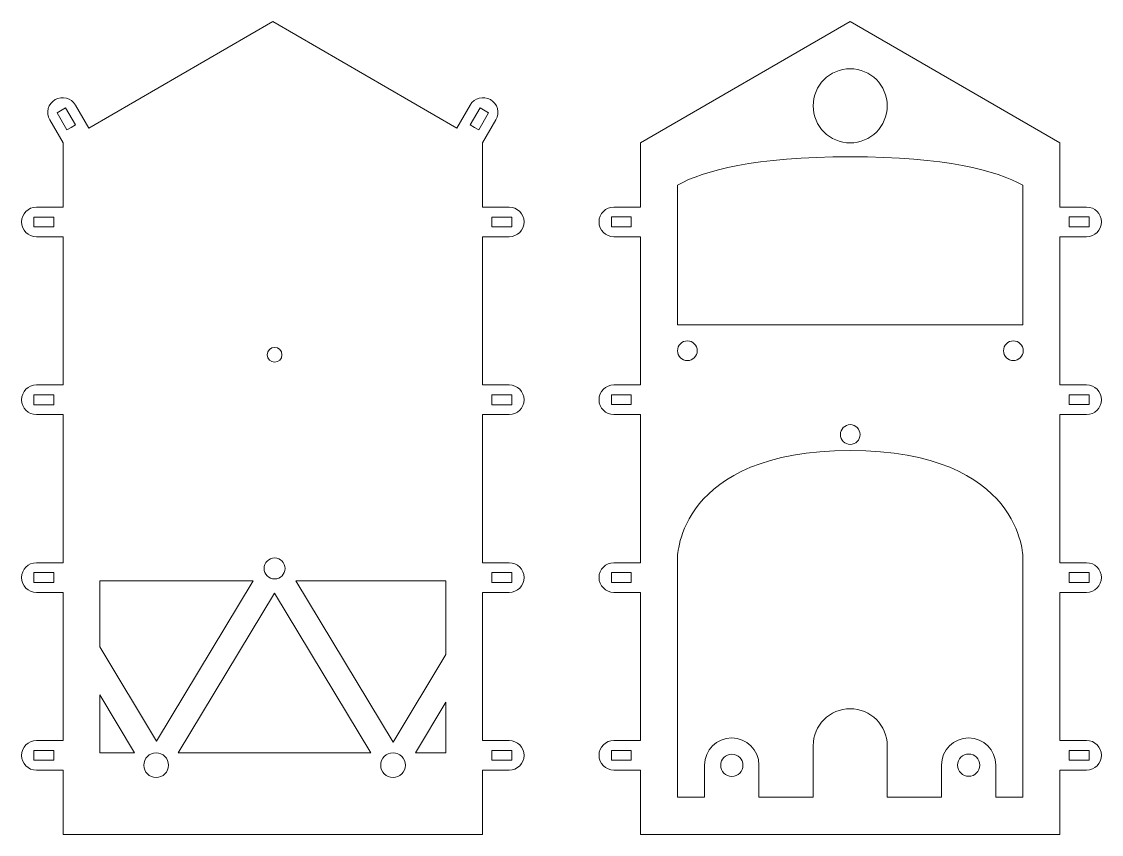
# Model space of a CAD drawing. Header units: inches. Extents: x 66 to 945, y 184 to 811.
# Drawn here: x 65.9 to 503.5, y 183.5 to 512.7 of the extents above; entities that cross this region are included whole.
import ezdxf

# ---------------------------------------------------------------- set-up
doc = ezdxf.new("R2010")
doc.units = ezdxf.units.IN
doc.header["$MEASUREMENT"] = 0
doc.layers.add('Layer 1', color=7, linetype='Continuous')

# ---------------------------------------------------------------- blocks, each defined once
blk = doc.blocks.new('block 4')
at = {"layer": 'Layer 1', "color": 250, "lineweight": 13, "true_color": 0x1d1d1b}
for points, knots in [([(401.69, 493.56), (409.97, 493.56), (416.69, 486.84), (416.69, 478.56), (416.69, 470.27), (409.97, 463.55), (401.69, 463.55), (393.4, 463.55), (386.69, 470.27), (386.69, 478.56), (386.69, 486.84), (393.4, 493.56), (401.69, 493.56)], [0, 0, 0, 0, 1, 1, 1, 2, 2, 2, 3, 3, 3, 4, 4, 4, 4]), ([(471.69, 389.86), (471.69, 389.86), (331.69, 389.86), (331.69, 389.86), (331.69, 389.86), (331.69, 446.45), (331.69, 446.45), (342.49, 452.42), (362.95, 457.9), (401.69, 457.9), (440.43, 457.9), (460.89, 452.41), (471.69, 446.44), (471.69, 446.44), (471.69, 389.86), (471.69, 389.86), (471.69, 389.86), (471.69, 389.86), (471.69, 389.86)], [0, 0, 0, 0, 1, 1, 1, 2, 2, 2, 3, 3, 3, 4, 4, 4, 5, 5, 5, 6, 6, 6, 6]), ([(335.69, 383.4), (337.9, 383.4), (339.69, 381.61), (339.69, 379.4), (339.69, 377.19), (337.9, 375.4), (335.69, 375.4), (333.48, 375.4), (331.69, 377.19), (331.69, 379.4), (331.69, 381.61), (333.48, 383.4), (335.69, 383.4)], [0, 0, 0, 0, 1, 1, 1, 2, 2, 2, 3, 3, 3, 4, 4, 4, 4]), ([(467.8, 383.4), (470.01, 383.4), (471.8, 381.61), (471.8, 379.4), (471.8, 377.19), (470.01, 375.4), (467.8, 375.4), (465.59, 375.4), (463.8, 377.19), (463.8, 379.4), (463.8, 381.61), (465.59, 383.4), (467.8, 383.4)], [0, 0, 0, 0, 1, 1, 1, 2, 2, 2, 3, 3, 3, 4, 4, 4, 4]), ([(401.69, 349.44), (403.9, 349.44), (405.69, 347.65), (405.69, 345.44), (405.69, 343.23), (403.9, 341.44), (401.69, 341.44), (399.48, 341.44), (397.69, 343.23), (397.69, 345.44), (397.69, 347.65), (399.48, 349.44), (401.69, 349.44)], [0, 0, 0, 0, 1, 1, 1, 2, 2, 2, 3, 3, 3, 4, 4, 4, 4]), ([(471.69, 198.56), (471.69, 198.56), (460.69, 198.56), (460.69, 198.56), (460.69, 198.56), (460.69, 211.57), (460.69, 211.57), (460.69, 217.64), (455.76, 222.57), (449.69, 222.57), (443.61, 222.57), (438.69, 217.64), (438.69, 211.57), (438.69, 211.57), (438.69, 198.56), (438.69, 198.56), (438.69, 198.56), (416.69, 198.56), (416.69, 198.56), (416.69, 198.56), (416.69, 219.42), (416.69, 219.42), (416.69, 227.71), (409.97, 234.42), (401.69, 234.42), (393.4, 234.42), (386.69, 227.71), (386.69, 219.42), (386.69, 219.42), (386.69, 198.56), (386.69, 198.56), (386.69, 198.56), (364.69, 198.56), (364.69, 198.56), (364.69, 198.56), (364.69, 211.57), (364.69, 211.57), (364.69, 217.64), (359.76, 222.57), (353.69, 222.57), (347.61, 222.57), (342.69, 217.64), (342.69, 211.57), (342.69, 211.57), (342.69, 198.56), (342.69, 198.56), (342.69, 198.56), (331.69, 198.56), (331.69, 198.56), (331.69, 198.56), (331.69, 265.67), (331.69, 265.67), (331.69, 265.67), (331.69, 295.73), (331.69, 295.73), (331.69, 295.73), (331.96, 338.93), (401.69, 338.93), (471.41, 338.93), (471.68, 295.73), (471.68, 295.73), (471.68, 295.73), (471.68, 198.56), (471.68, 198.56), (471.68, 198.56), (471.69, 198.56), (471.69, 198.56)], [0, 0, 0, 0, 1, 1, 1, 2, 2, 2, 3, 3, 3, 4, 4, 4, 5, 5, 5, 6, 6, 6, 7, 7, 7, 8, 8, 8, 9, 9, 9, 10, 10, 10, 11, 11, 11, 12, 12, 12, 13, 13, 13, 14, 14, 14, 15, 15, 15, 16, 16, 16, 17, 17, 17, 18, 18, 18, 19, 19, 19, 20, 20, 20, 21, 21, 21, 22, 22, 22, 22]), ([(353.72, 216), (356.2, 216), (358.22, 213.99), (358.22, 211.5), (358.22, 209.01), (356.2, 207), (353.72, 207), (351.23, 207), (349.22, 209.01), (349.22, 211.5), (349.22, 213.99), (351.23, 216), (353.72, 216)], [0, 0, 0, 0, 1, 1, 1, 2, 2, 2, 3, 3, 3, 4, 4, 4, 4]), ([(449.71, 216.06), (452.2, 216.06), (454.21, 214.05), (454.21, 211.56), (454.21, 209.08), (452.2, 207.06), (449.71, 207.06), (447.23, 207.06), (445.21, 209.08), (445.21, 211.56), (445.21, 214.05), (447.23, 216.06), (449.71, 216.06)], [0, 0, 0, 0, 1, 1, 1, 2, 2, 2, 3, 3, 3, 4, 4, 4, 4])]:
    blk.add_open_spline(points, degree=3, knots=knots, dxfattribs=at)
blk = doc.blocks.new('block 3')
at = {"layer": 'Layer 1', "color": 250, "lineweight": 13, "true_color": 0x1d1d1b}
for points in [[(312.89, 431.54), (312.89, 429.54), (304.89, 429.54), (304.89, 433.54), (312.89, 433.54), (312.89, 431.54)], [(490.49, 431.54), (490.49, 433.54), (498.49, 433.54), (498.49, 429.54), (490.49, 429.54), (490.49, 431.54)], [(312.89, 359.54), (312.89, 357.54), (304.89, 357.54), (304.89, 361.54), (312.89, 361.54), (312.89, 359.54)], [(490.49, 359.54), (490.49, 361.54), (498.49, 361.54), (498.49, 357.54), (490.49, 357.54), (490.49, 359.54)], [(312.89, 287.54), (312.89, 285.54), (304.89, 285.54), (304.89, 289.54), (312.89, 289.54), (312.89, 287.54)], [(490.49, 287.54), (490.49, 289.54), (498.49, 289.54), (498.49, 285.54), (490.49, 285.54), (490.49, 287.54)], [(312.89, 215.54), (312.89, 213.54), (304.89, 213.54), (304.89, 217.54), (312.89, 217.54), (312.89, 215.54)], [(490.49, 215.54), (490.49, 217.54), (498.49, 217.54), (498.49, 213.54), (490.49, 213.54), (490.49, 215.54)]]:
    blk.add_lwpolyline(points, dxfattribs=at)
blk.add_open_spline([(497.49, 353.54), (500.8, 353.54), (503.49, 356.23), (503.49, 359.54), (503.49, 362.86), (500.8, 365.54), (497.49, 365.54), (497.49, 365.54), (486.69, 365.54), (486.69, 365.54), (486.69, 365.54), (486.69, 425.54), (486.69, 425.54), (486.69, 425.54), (497.49, 425.54), (497.49, 425.54), (500.8, 425.54), (503.49, 428.23), (503.49, 431.54), (503.49, 434.86), (500.8, 437.54), (497.49, 437.54), (497.49, 437.54), (486.69, 437.54), (486.69, 437.54), (486.69, 437.54), (486.69, 463.54), (486.69, 463.54), (486.69, 463.54), (401.69, 512.66), (401.69, 512.66), (401.69, 512.66), (316.69, 463.54), (316.69, 463.54), (316.69, 463.54), (316.69, 437.54), (316.69, 437.54), (316.69, 437.54), (305.89, 437.54), (305.89, 437.54), (302.57, 437.54), (299.89, 434.86), (299.89, 431.54), (299.89, 428.23), (302.57, 425.54), (305.89, 425.54), (305.89, 425.54), (316.69, 425.54), (316.69, 425.54), (316.69, 425.54), (316.69, 365.54), (316.69, 365.54), (316.69, 365.54), (305.89, 365.54), (305.89, 365.54), (302.57, 365.54), (299.89, 362.86), (299.89, 359.54), (299.89, 356.23), (302.57, 353.54), (305.89, 353.54), (305.89, 353.54), (316.69, 353.54), (316.69, 353.54), (316.69, 353.54), (316.69, 293.54), (316.69, 293.54), (316.69, 293.54), (305.89, 293.54), (305.89, 293.54), (302.57, 293.54), (299.89, 290.86), (299.89, 287.54), (299.89, 284.23), (302.57, 281.54), (305.89, 281.54), (305.89, 281.54), (316.69, 281.54), (316.69, 281.54), (316.69, 281.54), (316.69, 221.54), (316.69, 221.54), (316.69, 221.54), (305.89, 221.54), (305.89, 221.54), (302.57, 221.54), (299.89, 218.86), (299.89, 215.54), (299.89, 212.23), (302.57, 209.54), (305.89, 209.54), (305.89, 209.54), (316.69, 209.54), (316.69, 209.54), (316.69, 209.54), (316.69, 183.54), (316.69, 183.54), (316.69, 183.54), (486.69, 183.54), (486.69, 183.54), (486.69, 183.54), (486.69, 209.54), (486.69, 209.54), (486.69, 209.54), (497.49, 209.54), (497.49, 209.54), (500.8, 209.54), (503.49, 212.23), (503.49, 215.54), (503.49, 218.86), (500.8, 221.54), (497.49, 221.54), (497.49, 221.54), (486.69, 221.54), (486.69, 221.54), (486.69, 221.54), (486.69, 281.54), (486.69, 281.54), (486.69, 281.54), (497.49, 281.54), (497.49, 281.54), (500.8, 281.54), (503.49, 284.23), (503.49, 287.54), (503.49, 290.86), (500.8, 293.54), (497.49, 293.54), (497.49, 293.54), (486.69, 293.54), (486.69, 293.54), (486.69, 293.54), (486.69, 353.54), (486.69, 353.54), (486.69, 353.54), (497.49, 353.54), (497.49, 353.54), (497.49, 353.54), (497.49, 353.54), (497.49, 353.54)], degree=3, knots=[0, 0, 0, 0, 1, 1, 1, 2, 2, 2, 3, 3, 3, 4, 4, 4, 5, 5, 5, 6, 6, 6, 7, 7, 7, 8, 8, 8, 9, 9, 9, 10, 10, 10, 11, 11, 11, 12, 12, 12, 13, 13, 13, 14, 14, 14, 15, 15, 15, 16, 16, 16, 17, 17, 17, 18, 18, 18, 19, 19, 19, 20, 20, 20, 21, 21, 21, 22, 22, 22, 23, 23, 23, 24, 24, 24, 25, 25, 25, 26, 26, 26, 27, 27, 27, 28, 28, 28, 29, 29, 29, 30, 30, 30, 31, 31, 31, 32, 32, 32, 33, 33, 33, 34, 34, 34, 35, 35, 35, 36, 36, 36, 37, 37, 37, 38, 38, 38, 39, 39, 39, 40, 40, 40, 41, 41, 41, 42, 42, 42, 43, 43, 43, 44, 44, 44, 45, 45, 45, 46, 46, 46, 46], dxfattribs=at)
at = {"layer": 'Layer 1'}
blk.add_blockref('block 4', (0, 0), dxfattribs=at)
blk = doc.blocks.new('block 6')
at = {"layer": 'Layer 1', "color": 250, "lineweight": 13, "true_color": 0x1d1d1b}
for points in [[(97.56, 286.21), (159.74, 286.21), (120.56, 221.23), (97.56, 259.41), (97.56, 286.21), (97.56, 286.21), (97.56, 286.21)], [(237.83, 256.38), (216.43, 220.89), (177.07, 286.21), (237.83, 286.21), (237.83, 256.38), (237.83, 256.38)], [(129.41, 216.54), (168.41, 281.21), (207.38, 216.54), (129.41, 216.54)], [(97.56, 216.54), (97.56, 240.03), (111.71, 216.54), (97.56, 216.54), (97.56, 216.54)], [(237.83, 216.54), (225.49, 216.54), (237.83, 237.01), (237.83, 216.54)]]:
    blk.add_lwpolyline(points, dxfattribs=at)
for points in [[(168.42, 380.74), (170.08, 380.74), (171.42, 379.39), (171.42, 377.74), (171.42, 376.08), (170.08, 374.74), (168.42, 374.74), (166.77, 374.74), (165.42, 376.08), (165.42, 377.74), (165.42, 379.39), (166.77, 380.74), (168.42, 380.74)], [(168.42, 295.46), (170.77, 295.46), (172.67, 293.56), (172.67, 291.21), (172.67, 288.86), (170.77, 286.96), (168.42, 286.96), (166.08, 286.96), (164.17, 288.86), (164.17, 291.21), (164.17, 293.56), (166.08, 295.46), (168.42, 295.46)], [(120.42, 206.54), (117.66, 206.54), (115.42, 208.78), (115.42, 211.54), (115.42, 214.3), (117.66, 216.54), (120.42, 216.54), (123.18, 216.54), (125.42, 214.3), (125.42, 211.54), (125.42, 208.78), (123.18, 206.54), (120.42, 206.54)], [(216.42, 206.54), (213.66, 206.54), (211.42, 208.78), (211.42, 211.54), (211.42, 214.3), (213.66, 216.54), (216.42, 216.54), (219.18, 216.54), (221.42, 214.3), (221.42, 211.54), (221.42, 208.78), (219.18, 206.54), (216.42, 206.54)]]:
    blk.add_open_spline(points, degree=3, knots=[0, 0, 0, 0, 1, 1, 1, 2, 2, 2, 3, 3, 3, 4, 4, 4, 4], dxfattribs=at)
blk = doc.blocks.new('block 5')
at = {"layer": 'Layer 1', "color": 250, "lineweight": 13, "true_color": 0x1d1d1b}
for points in [[(80.26, 475.74), (83.72, 477.74), (87.72, 470.81), (85.99, 469.81), (84.26, 468.81), (80.26, 475.74)], [(251.67, 477.74), (255.13, 475.74), (251.13, 468.81), (249.4, 469.81), (247.67, 470.81), (251.67, 477.74)], [(78.9, 431.52), (78.9, 429.52), (70.89, 429.52), (70.89, 433.52), (78.9, 433.52), (78.9, 431.52)], [(256.5, 431.52), (256.5, 433.52), (264.5, 433.52), (264.5, 429.52), (256.5, 429.52), (256.5, 431.52)], [(78.9, 359.52), (78.9, 357.52), (70.89, 357.52), (70.89, 361.52), (78.9, 361.52), (78.9, 359.52)], [(256.5, 359.52), (256.5, 361.52), (264.5, 361.52), (264.5, 357.52), (256.5, 357.52), (256.5, 359.52)], [(78.9, 287.52), (78.9, 285.52), (70.89, 285.52), (70.89, 289.52), (78.9, 289.52), (78.9, 287.52)], [(256.5, 287.52), (256.5, 289.52), (264.5, 289.52), (264.5, 285.52), (256.5, 285.52), (256.5, 287.52)], [(78.9, 215.52), (78.9, 213.52), (70.89, 213.52), (70.89, 217.52), (78.9, 217.52), (78.9, 215.52)], [(256.5, 215.52), (256.5, 217.52), (264.5, 217.52), (264.5, 213.52), (256.5, 213.52), (256.5, 215.52)]]:
    blk.add_lwpolyline(points, dxfattribs=at)
blk.add_open_spline([(263.5, 353.52), (266.81, 353.52), (269.5, 356.21), (269.5, 359.52), (269.5, 362.83), (266.81, 365.52), (263.5, 365.52), (263.5, 365.52), (252.7, 365.52), (252.7, 365.52), (252.7, 365.52), (252.7, 425.52), (252.7, 425.52), (252.7, 425.52), (263.5, 425.52), (263.5, 425.52), (266.81, 425.52), (269.5, 428.21), (269.5, 431.52), (269.5, 434.83), (266.81, 437.52), (263.5, 437.52), (263.5, 437.52), (252.7, 437.52), (252.7, 437.52), (252.7, 437.52), (252.7, 463.52), (252.7, 463.52), (252.7, 463.52), (258.1, 472.87), (258.1, 472.87), (259.75, 475.74), (258.77, 479.41), (255.9, 481.07), (253.03, 482.73), (249.36, 481.74), (247.7, 478.87), (247.7, 478.87), (242.3, 469.52), (242.3, 469.52), (242.3, 469.52), (167.7, 512.64), (167.7, 512.64), (167.7, 512.64), (93.09, 469.52), (93.09, 469.52), (93.09, 469.52), (87.69, 478.87), (87.69, 478.87), (86.03, 481.74), (82.36, 482.73), (79.49, 481.07), (76.62, 479.41), (75.64, 475.74), (77.29, 472.87), (77.29, 472.87), (82.7, 463.52), (82.7, 463.52), (82.7, 463.52), (82.7, 437.52), (82.7, 437.52), (82.7, 437.52), (71.9, 437.52), (71.9, 437.52), (68.58, 437.52), (65.9, 434.84), (65.9, 431.52), (65.9, 428.21), (68.58, 425.52), (71.9, 425.52), (71.9, 425.52), (82.7, 425.52), (82.7, 425.52), (82.7, 425.52), (82.7, 365.52), (82.7, 365.52), (82.7, 365.52), (71.9, 365.52), (71.9, 365.52), (68.58, 365.52), (65.9, 362.83), (65.9, 359.52), (65.9, 356.21), (68.58, 353.52), (71.9, 353.52), (71.9, 353.52), (82.7, 353.52), (82.7, 353.52), (82.7, 353.52), (82.7, 293.52), (82.7, 293.52), (82.7, 293.52), (71.9, 293.52), (71.9, 293.52), (68.58, 293.52), (65.9, 290.83), (65.9, 287.52), (65.9, 284.21), (68.58, 281.52), (71.9, 281.52), (71.9, 281.52), (82.7, 281.52), (82.7, 281.52), (82.7, 281.52), (82.7, 221.52), (82.7, 221.52), (82.7, 221.52), (71.9, 221.52), (71.9, 221.52), (68.58, 221.52), (65.9, 218.83), (65.9, 215.52), (65.9, 212.21), (68.58, 209.52), (71.9, 209.52), (71.9, 209.52), (82.7, 209.52), (82.7, 209.52), (82.7, 209.52), (82.7, 183.52), (82.7, 183.52), (82.7, 183.52), (252.7, 183.52), (252.7, 183.52), (252.7, 183.52), (252.7, 209.52), (252.7, 209.52), (252.7, 209.52), (263.5, 209.52), (263.5, 209.52), (266.81, 209.52), (269.5, 212.21), (269.5, 215.52), (269.5, 218.83), (266.81, 221.52), (263.5, 221.52), (263.5, 221.52), (252.7, 221.52), (252.7, 221.52), (252.7, 221.52), (252.7, 281.52), (252.7, 281.52), (252.7, 281.52), (263.5, 281.52), (263.5, 281.52), (266.81, 281.52), (269.5, 284.21), (269.5, 287.52), (269.5, 290.84), (266.81, 293.52), (263.5, 293.52), (263.5, 293.52), (252.7, 293.52), (252.7, 293.52), (252.7, 293.52), (252.7, 353.52), (252.7, 353.52), (252.7, 353.52), (263.5, 353.52), (263.5, 353.52), (263.5, 353.52), (263.5, 353.52), (263.5, 353.52)], degree=3, knots=[0, 0, 0, 0, 1, 1, 1, 2, 2, 2, 3, 3, 3, 4, 4, 4, 5, 5, 5, 6, 6, 6, 7, 7, 7, 8, 8, 8, 9, 9, 9, 10, 10, 10, 11, 11, 11, 12, 12, 12, 13, 13, 13, 14, 14, 14, 15, 15, 15, 16, 16, 16, 17, 17, 17, 18, 18, 18, 19, 19, 19, 20, 20, 20, 21, 21, 21, 22, 22, 22, 23, 23, 23, 24, 24, 24, 25, 25, 25, 26, 26, 26, 27, 27, 27, 28, 28, 28, 29, 29, 29, 30, 30, 30, 31, 31, 31, 32, 32, 32, 33, 33, 33, 34, 34, 34, 35, 35, 35, 36, 36, 36, 37, 37, 37, 38, 38, 38, 39, 39, 39, 40, 40, 40, 41, 41, 41, 42, 42, 42, 43, 43, 43, 44, 44, 44, 45, 45, 45, 46, 46, 46, 47, 47, 47, 48, 48, 48, 49, 49, 49, 50, 50, 50, 51, 51, 51, 52, 52, 52, 53, 53, 53, 54, 54, 54, 54], dxfattribs=at)
at = {"layer": 'Layer 1'}
blk.add_blockref('block 6', (0, 0), dxfattribs=at)

msp = doc.modelspace()

# ---------------------------------------------------------------- block references
at = {"layer": 'Layer 1'}
for name in ['block 5', 'block 3']:
    msp.add_blockref(name, (0, 0), dxfattribs=at)

doc.saveas('drawing.dxf')
